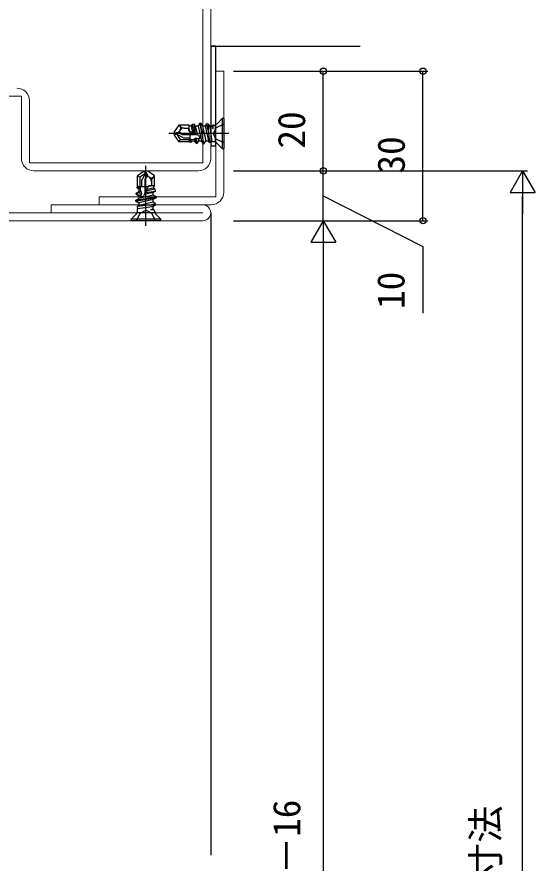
# Model space of a CAD drawing. Units: millimetres, scale not verified. Extents: x -437 to 438, y -281 to 279.
# Drawn here: x -288.7 to -184.7, y -38.1 to 131.7 of the extents above; entities that cross this region are included whole.
import ezdxf
from ezdxf.enums import TextEntityAlignment as Align

# ---------------------------------------------------------------- set-up
doc = ezdxf.new("R2010")
doc.units = ezdxf.units.MM
doc.header["$LTSCALE"] = 2
doc.layers.add('0-2_YKK_11', color=211, linetype='Continuous', lineweight=18)
doc.layers.add('0-3_YKK_11E', color=4, linetype='Continuous', lineweight=18)
for name, color, linetype in [('0-4_YKK_12', 2, 'Continuous'), ('0-5_YKK_13', 4, 'Continuous'), ('0-7_YKK_D', 6, 'Continuous'), ('0-9_YSS_K', 3, 'Continuous')]:
    doc.layers.add(name, color=color, linetype=linetype)
doc.styles.add('ＭＳ ゴシック', font='')
doc.styles.get('ＭＳ ゴシック').set_extended_font_data('MS Gothic')

msp = doc.modelspace()

# ---------------------------------------------------------------- linework, layer by layer
at = {"layer": '0-2_YKK_11'}
for p, q in [((-251.4, 92.425), (-325.8, 92.425)), ((-326.2, 90.825), (-251.4, 90.825))]:
    msp.add_line(p, q, dxfattribs=at)
for points in [[(-247.2, 96.525), (-247.2, 120.825), (-248.8, 120.825), (-248.8, 95.625), (-272.2, 95.625), (-272.2, 94.025), (-249.7, 94.025)], [(-251.4, 94.025), (-281.8, 94.025), (-281.8, 92.425)]]:
    msp.add_lwpolyline(points, dxfattribs=at)
for centre, radius, start, end in [((-249.7, 96.525), 2.5, 270.00001, 359.99999), ((-251.4, 92.425), 1.6, 269.99999, 90.00001)]:
    msp.add_arc(centre, radius, start, end, dxfattribs=at)
at = {"layer": '0-3_YKK_11E'}
for p, q in [((-249.8, 138.325), (-249.8, 103.325)), ((-287.8, 115.826), (-327.3, 115.826)), ((-287.8, 103.325), (-287.8, 115.826)), ((-252.3, 100.825), (-285.3, 100.825))]:
    msp.add_line(p, q, dxfattribs=at)
msp.add_lwpolyline([(-286.2, 114.926), (-286.2, 102.426), (-251.4, 102.426), (-251.4, 139.225), (-261.8, 139.225), (-261.8, 140.825), (-252.3, 140.825)], dxfattribs=at)
for centre, start, end in [((-288.7, 114.926), 0.00001, 89.99999), ((-285.3, 103.325), 179.99967, 269.99999), ((-252.3, 103.325), 270.00001, 359.99999)]:
    msp.add_arc(centre, 2.5, start, end, dxfattribs=at)
at = {"layer": '0-4_YKK_12'}
msp.add_line((-249.8, 92.426), (-249.8, -36.542), dxfattribs=at)
at = {"layer": '0-5_YKK_13'}
for p, q in [((-251.959, 110.426), (-252.334, 109.776)), ((-251.959, 110.426), (-251.254, 106.226)), ((-251.859, 110.426), (-251.959, 110.426)), ((-251.154, 106.226), (-251.859, 110.426)), ((-251.859, 110.426), (-251.483, 109.776)), ((-248.527, 110.298), (-247.5, 111.326)), ((-247.5, 111.326), (-247.5, 105.326)), ((-247.2, 111.326), (-247.5, 111.326)), ((-247.2, 111.326), (-247.2, 105.326)), ((-256.182, 110.026), (-257.12, 108.686)), ((-255.957, 109.782), (-256.182, 110.026)), ((-254.2, 110.026), (-256.182, 110.026)), ((-255.905, 109.027), (-255.967, 108.938)), ((-255.139, 109.426), (-254.2, 109.426)), ((-254.2, 110.026), (-254.2, 108.866)), ((-253.744, 109.776), (-254.2, 110.026)), ((-254.166, 109.12), (-254.2, 109.35)), ((-254.2, 109.35), (-254.067, 108.805)), ((-254, 108.774), (-254, 106.978)), ((-253.529, 110.148), (-253.744, 109.776)), ((-253.744, 109.776), (-253.438, 108.516)), ((-253.148, 110.217), (-253.529, 110.148)), ((-253.529, 110.148), (-253.192, 108.524)), ((-253.148, 110.217), (-252.893, 109.776)), ((-252.836, 108.307), (-253.148, 110.217)), ((-252.334, 109.776), (-252.893, 109.776)), ((-252.893, 109.776), (-252.48, 108.077)), ((-252.334, 109.776), (-251.629, 106.876)), ((-251.483, 109.776), (-250.778, 106.876)), ((-250.924, 109.776), (-251.483, 109.776)), ((-250.647, 110.255), (-250.924, 109.776)), ((-250.924, 109.776), (-250.219, 106.876)), ((-250.338, 110.234), (-250.647, 110.255)), ((-250.338, 110.234), (-250.073, 109.776)), ((-250.292, 109.008), (-250.031, 106.551)), ((-250.073, 109.776), (-249.909, 109.101)), ((-249.514, 109.776), (-250.073, 109.776)), ((-249.909, 109.101), (-249.601, 106.646)), ((-249.381, 110.006), (-249.514, 109.776)), ((-249.514, 109.776), (-249.381, 109.229)), ((-249.234, 110.006), (-249.381, 110.006)), ((-249.381, 110.006), (-249.381, 109.229)), ((-248.82, 106.646), (-248.82, 110.006)), ((-246.2, 108.326), (-258.2, 108.326)), ((-257.12, 108.686), (-257.2, 108.326)), ((-256.727, 108.43), (-257.2, 108.326)), ((-256.7, 108.237), (-257.2, 108.326)), ((-257.2, 108.326), (-257.12, 107.965)), ((-257.12, 107.965), (-256.7, 108.237)), ((-257.12, 107.965), (-256.182, 106.626)), ((-256.7, 108.237), (-255.922, 107.126)), ((-256.7, 108.237), (-255.295, 107.426)), ((-255.922, 107.126), (-256.182, 106.626)), ((-255.922, 107.126), (-254, 107.126)), ((-255.824, 108.291), (-255.537, 108.126)), ((-255.537, 108.126), (-252.75, 108.126)), ((-255.295, 107.426), (-254, 107.426)), ((-253.786, 106.55), (-253.881, 107.189)), ((-253.662, 107.136), (-253.598, 106.876)), ((-253.118, 107.202), (-253.039, 106.876)), ((-252.95, 107.362), (-252.741, 106.36)), ((-252.51, 106.318), (-252.689, 107.411)), ((-252.292, 107.303), (-252.188, 106.876)), ((-248.714, 107.181), (-249.323, 108.326)), ((-247.2, 106.426), (-248.714, 107.181)), ((-254.2, 106.626), (-256.182, 106.626)), ((-253.786, 106.55), (-253.598, 106.876)), ((-253.598, 106.876), (-253.039, 106.876)), ((-252.741, 106.36), (-253.039, 106.876)), ((-252.741, 106.36), (-252.51, 106.318)), ((-252.51, 106.318), (-252.188, 106.876)), ((-252.188, 106.876), (-251.629, 106.876)), ((-251.254, 106.226), (-251.629, 106.876)), ((-251.254, 106.226), (-251.154, 106.226)), ((-251.154, 106.226), (-250.778, 106.876)), ((-250.778, 106.876), (-250.219, 106.876)), ((-250.031, 106.551), (-250.219, 106.876)), ((-250.031, 106.551), (-249.601, 106.646)), ((-249.234, 106.646), (-249.601, 106.646)), ((-248.527, 106.353), (-247.5, 105.326)), ((-247.5, 105.326), (-247.2, 105.326)), ((-263.161, 100.746), (-264.5, 99.808)), ((-262.889, 100.326), (-264, 99.548)), ((-262.889, 100.326), (-263.7, 98.92)), ((-262.8, 100.826), (-263.161, 100.746)), ((-263.161, 100.746), (-262.889, 100.326)), ((-262.889, 100.326), (-262.8, 100.826)), ((-262.8, 89.826), (-262.8, 101.826)), ((-262.695, 100.352), (-262.8, 100.826)), ((-262.439, 100.746), (-262.8, 100.826)), ((-261.1, 99.808), (-262.439, 100.746)), ((-264, 99.548), (-264.5, 99.808)), ((-264.5, 97.826), (-264.5, 99.808)), ((-264, 99.548), (-264, 97.626)), ((-263.7, 98.92), (-263.7, 97.626)), ((-262.834, 99.449), (-263, 99.162)), ((-263, 99.162), (-263, 96.376)), ((-262.099, 99.53), (-262.188, 99.593)), ((-261.7, 98.765), (-261.7, 97.826)), ((-261.343, 99.582), (-261.1, 99.808)), ((-261.1, 97.826), (-261.1, 99.808)), ((-264.575, 97.412), (-263.936, 97.506)), ((-264.575, 97.412), (-264.25, 97.224)), ((-263.989, 97.287), (-264.25, 97.224)), ((-264.25, 97.224), (-264.25, 96.664)), ((-262.352, 97.626), (-264.147, 97.626)), ((-261.35, 97.369), (-262.61, 97.063)), ((-260.978, 97.155), (-262.601, 96.817)), ((-261.775, 97.826), (-262.321, 97.693)), ((-261.1, 97.826), (-262.26, 97.826)), ((-262.006, 97.791), (-261.775, 97.826)), ((-261.35, 97.369), (-261.1, 97.826)), ((-260.978, 97.155), (-261.35, 97.369)), ((-260.909, 96.774), (-260.978, 97.155)), ((-260.7, 95.584), (-264.9, 94.879)), ((-264.9, 94.779), (-260.7, 95.484)), ((-264.9, 94.879), (-264.25, 95.254)), ((-264.765, 96.367), (-264.807, 96.136)), ((-264.807, 96.136), (-263.715, 96.314)), ((-264.807, 96.136), (-264.25, 95.814)), ((-264.765, 96.367), (-264.25, 96.664)), ((-263.763, 96.575), (-264.765, 96.367)), ((-263.923, 96.744), (-264.25, 96.664)), ((-261.35, 95.959), (-264.25, 95.254)), ((-263.823, 95.918), (-264.25, 95.814)), ((-264.25, 95.814), (-264.25, 95.254)), ((-261.35, 95.109), (-264.25, 94.404)), ((-261.35, 96.519), (-263.049, 96.106)), ((-262.819, 96.461), (-260.909, 96.774)), ((-260.909, 96.774), (-261.35, 96.519)), ((-261.35, 95.959), (-261.35, 96.519)), ((-260.7, 95.584), (-261.35, 95.959)), ((-260.7, 95.484), (-261.35, 95.109)), ((-261.35, 94.549), (-261.35, 95.109)), ((-260.7, 95.484), (-260.7, 95.584)), ((-264.9, 94.879), (-264.9, 94.779)), ((-264.9, 94.779), (-264.25, 94.404)), ((-262.118, 93.917), (-264.575, 93.657)), ((-264.575, 93.657), (-264.25, 93.844)), ((-264.575, 93.657), (-264.48, 93.227)), ((-262.025, 93.535), (-264.48, 93.227)), ((-261.35, 94.549), (-264.25, 93.844)), ((-264.25, 94.404), (-264.25, 93.844)), ((-261.35, 93.699), (-262.025, 93.535)), ((-260.871, 94.273), (-261.35, 94.549)), ((-260.891, 93.964), (-261.35, 93.699)), ((-261.35, 93.139), (-261.35, 93.699)), ((-260.891, 93.964), (-260.871, 94.273)), ((-264.773, 92.153), (-265.8, 91.126)), ((-264.7, 90.826), (-263.945, 92.34)), ((-264.48, 92.86), (-264.48, 93.227)), ((-264.48, 92.446), (-261.12, 92.446)), ((-263.945, 92.34), (-262.8, 92.949)), ((-261.35, 93.139), (-261.896, 93.007)), ((-261.12, 93.007), (-261.896, 93.007)), ((-261.12, 93.007), (-261.35, 93.139)), ((-261.12, 92.86), (-261.12, 93.007)), ((-260.827, 92.153), (-259.8, 91.126)), ((-259.8, 91.126), (-265.8, 91.126)), ((-265.8, 91.126), (-265.8, 90.826)), ((-259.8, 90.826), (-265.8, 90.826)), ((-259.8, 90.826), (-259.8, 91.126))]:
    msp.add_line(p, q, dxfattribs=at)
msp.add_lwpolyline([(-249.8, 105.825), (-248.8, 105.825), (-248.8, 125.825), (-249.8, 125.825)], close=True, dxfattribs=at)
for points in [[(-252.437, 108.057), (-254.2, 108.866), (-254.166, 109.12), (-254.067, 108.805)], [(-250.338, 110.234), (-250.292, 109.008), (-250.647, 110.255)], [(-247.2, 110.226), (-248.714, 109.471), (-249.323, 108.326)], [(-253.786, 106.55), (-254.2, 106.626), (-253.881, 107.189), (-253.662, 107.136), (-253.118, 107.202), (-252.95, 107.362), (-252.689, 107.411), (-252.292, 107.303), (-252.001, 107.338)], [(-253.438, 108.516), (-253.192, 108.524), (-252.836, 108.307), (-252.48, 108.077)], [(-264.575, 97.412), (-264.5, 97.826), (-263.936, 97.506), (-263.989, 97.287), (-263.923, 96.744), (-263.763, 96.575), (-263.715, 96.314), (-263.823, 95.918), (-263.787, 95.626)], [(-263.068, 96.063), (-262.26, 97.826), (-262.006, 97.791), (-262.321, 97.693)], [(-262.61, 97.063), (-262.601, 96.817), (-262.819, 96.461), (-263.049, 96.106)], [(-260.891, 93.964), (-262.118, 93.917), (-260.871, 94.273)], [(-260.9, 90.826), (-261.655, 92.34), (-262.8, 92.949)]]:
    msp.add_lwpolyline(points, dxfattribs=at)
for centre, radius, start, end in [((-257, 109.661), 1.26, 282.5, 325), ((-255.599, 108.68), 0.449, 145, 240), ((-255.139, 110.541), 1.115, 222.84567, 270), ((-256.399, 109.373), 0.603, 325, 42.84567), ((-255.139, 108.491), 0.935, 90, 145), ((-249.234, 111.006), 1, 270, 315), ((-256.454, 107.2), 1.26, 60, 102.5), ((-252.75, 107.376), 0.75, 357.14861, 90), ((-249.234, 105.646), 1, 45, 90), ((-263.926, 100.08), 1.26, 330, 12.5), ((-261.465, 100.625), 1.26, 192.5, 235), ((-262.445, 99.225), 0.449, 55, 150), ((-261.753, 100.024), 0.603, 235, 312.84567), ((-262.635, 98.765), 0.935, 0, 55), ((-260.585, 98.765), 1.115, 132.84567, 180), ((-263.75, 96.376), 0.75, 267.14861, 0), ((-265.48, 92.86), 1, 315, 0), ((-260.12, 92.86), 1, 180, 225)]:
    msp.add_arc(centre, radius, start, end, dxfattribs=at)
at = {"layer": '0-7_YKK_D'}
for p, q in [((-245.2, 120.825), (-226.2, 120.825)), ((-245.2, 120.825), (-206.2, 120.825)), ((-227.2, 100.825), (-227.2, 120.825)), ((-207.2, 90.825), (-207.2, 120.825)), ((-245.2, 100.825), (-186.2, 100.825)), ((-245.2, 100.825), (-226.2, 100.825)), ((-245.2, 100.825), (-226.2, 100.825)), ((-227.2, 90.825), (-227.2, 100.825)), ((-187.2, 100.825), (-189.7, 96.495)), ((-187.2, 100.825), (-184.7, 96.495)), ((-187.2, 100.825), (-187.2, 92.165)), ((-189.7, 96.495), (-184.7, 96.495)), ((-187.2, -169.908), (-187.2, 95.825)), ((-245.2, 90.826), (-226.2, 90.826)), ((-245.2, 90.825), (-226.2, 90.825)), ((-245.2, 90.825), (-206.2, 90.825)), ((-227.2, 90.826), (-229.7, 86.495)), ((-227.2, 90.826), (-224.7, 86.495)), ((-227.2, 90.826), (-227.2, 82.165)), ((-229.7, 86.495), (-224.7, 86.495)), ((-227.2, 85.826), (-227.2, -163.908))]:
    msp.add_line(p, q, dxfattribs=at)
msp.add_lwpolyline([(-227.2, 95.825), (-207.255, 85.632), (-207.255, 72.257)], dxfattribs=at)
for centre in [(-227.2, 120.825), (-207.2, 120.825), (-227.2, 100.825), (-227.2, 100.825), (-207.2, 90.825)]:
    msp.add_circle(centre, 0.637, dxfattribs=at)
at = {"layer": '0-9_YSS_K'}
msp.add_line((-249.8, 125.825), (-219.8, 125.825), dxfattribs=at)

# ---------------------------------------------------------------- texts
at = {"layer": '0-7_YKK_D', "style": 'ＭＳ ゴシック'}
for s, p in [('20', (-229.2, 105.286)), ('30', (-209.2, 100.286)), ('10', (-209.255, 73.106)), ('Hn＝既設枠H－16', (-230.18, -81.57)), ('既設枠H寸法', (-190.223, -67.787))]:
    msp.add_text(s, height=5.499, rotation=90, dxfattribs=at).set_placement(p, align=Align.BOTTOM_LEFT)

doc.saveas('drawing.dxf')
